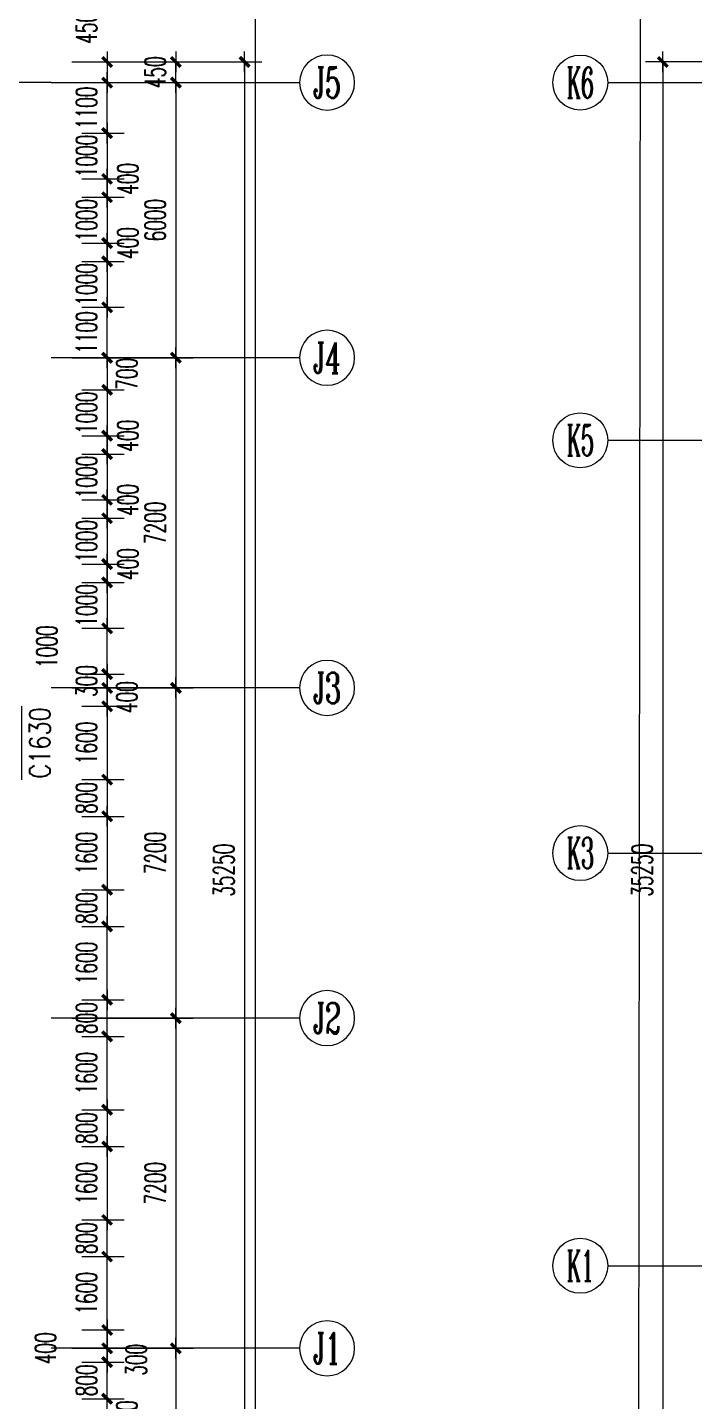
# Model space of a CAD drawing. Extents: x 1575758 to 1999219, y -897052 to -636879.
# Drawn here: x 1629467 to 1644001, y -791312 to -761371 of the extents above; entities that cross this region are included whole.
import ezdxf
from ezdxf.enums import TextEntityAlignment as Align

# ---------------------------------------------------------------- set-up
doc = ezdxf.new("R2010")
doc.units = 0
doc.header["$LTSCALE"] = 1500
doc.header["$MEASUREMENT"] = 0
doc.linetypes.add('CENTER', pattern=[2, 1.25, -0.25, 0.25, -0.25])
doc.layers.get('0').update_dxf_attribs({"linetype": 'CONTINUOUS', "lineweight": 5})
doc.layers.get('DEFPOINTS').update_dxf_attribs({"linetype": 'CONTINUOUS', "lineweight": 5})
for name, color, linetype, lineweight in [('AXIS', 7, 'CONTINUOUS', 5), ('AXIS_TEXT', 7, 'CONTINUOUS', 5), ('DOTE', 7, 'CENTER', 5), ('PUB_DIM', 7, 'CONTINUOUS', 5), ('WINDOW', 7, 'CONTINUOUS', 0), ('WINDOW_TEXT', 7, 'CONTINUOUS', 5)]:
    doc.layers.add(name, color=color, linetype=linetype, lineweight=lineweight)
doc.styles.add('_SIMPLEX', font='SIMPLEX.shx', dxfattribs={"width": 0.6})
doc.styles.add('COMPLEX', font='COMPLEX')
doc.styles.add('DIM_FONT', font='romans.shx', dxfattribs={"width": 0.6})
doc.styles.add('SIMPLEX', font='SIMPLEX.SHX', dxfattribs={"width": 0.6})
doc.dimstyles.new('NORMAL', dxfattribs={"dimscale": 1.5, "dimtxt": 300, "dimasz": 1, "dimexe": 250, "dimexo": 300, "dimgap": 150, "dimtad": 1, "dimdec": 0, "dimdsep": 46, "dimtxsty": 'DIM_FONT', "dimblk1": '_DIMX', "dimblk2": '_DIMX', "dimsah": 1, "dimcen": 2.5, "dimdle": 0.3, "dimclrd": 256, "dimclre": 256, "dimclrt": 256, "dimadec": 0, "dimazin": 0, "dimtfac": 1, "dimtdec": 0, "dimtix": 1, "dimtmove": 2, "dimatfit": 3, "dimldrblk": '_DIMX', "dimfxl": 1, "dimtvp": 1, "dimtolj": 1, "dimtzin": 0, "dimlwd": -1, "dimlwe": -1, "dimarcsym": 0})

# ---------------------------------------------------------------- blocks, each defined once
blk = doc.blocks.new('_WBLK')
for p, q in [((-0.5, 0.5), (0.5, 0.5)), ((0.5, 0.167), (-0.5, 0.167)), ((0.5, -0.167), (-0.5, -0.167)), ((-0.5, -0.5), (0.5, -0.5))]:
    blk.add_line(p, q)
at = {"layer": 'WINDOW_TEXT', "style": 'SIMPLEX', "flags": 9}
blk.add_attdef('A', text='', height=1, dxfattribs=at).set_placement((0, 1.5), align=Align.MIDDLE)
blk = doc.blocks.new('_AXISO')
blk.add_circle((0, 0), 0.5)
at = {"layer": 'AXIS_TEXT', "style": 'COMPLEX', "width": 1.041667}
blk.add_attdef('A', text='', height=0.56, dxfattribs=at).set_placement((-0.25, -0.28), (0.25, -0.28), align=Align.FIT)
blk = doc.blocks.new('_DIMX')
blk.add_line((-150, 0), (150, 0))
at = {"const_width": 50}
blk.add_lwpolyline([(-70, -70), (70, 70)], dxfattribs=at)
blk = doc.blocks.new('*D692')
at = {"layer": 'AXIS'}
for p, q in [((1630435, -762573), (1633080, -762573)), ((1632705, -762575), (1632705, -768572)), ((1630435, -768573), (1633080, -768573))]:
    blk.add_line(p, q, dxfattribs=at)
at = {"layer": 'DEFPOINTS', "color": 0, "lineweight": 5}
for p in [(1629985, -762573), (1629985, -768573), (1632705, -768573)]:
    blk.add_point(p, dxfattribs=at)
at = {"layer": 'AXIS', "xscale": 1.5, "yscale": 1.5, "zscale": 1.5}
for p, rotation in [((1632705, -762573), 90), ((1632705, -768573), 270)]:
    blk.add_blockref('_DIMX', p, dxfattribs=dict(at, rotation=rotation))
at = {"layer": 'AXIS', "insert": (1632255, -765573), "char_height": 450, "attachment_point": 5, "rotation": 90, "style": 'DIM_FONT'}
blk.add_mtext('\\A1;6000', dxfattribs=at)
blk = doc.blocks.new('*D693')
at = {"layer": 'AXIS'}
for p, q in [((1630435, -768573), (1633080, -768573)), ((1632705, -768575), (1632705, -775772)), ((1630435, -775773), (1633080, -775773))]:
    blk.add_line(p, q, dxfattribs=at)
at = {"layer": 'DEFPOINTS', "color": 0, "lineweight": 5}
for p in [(1629985, -768573), (1629985, -775773), (1632705, -775773)]:
    blk.add_point(p, dxfattribs=at)
at = {"layer": 'AXIS', "xscale": 1.5, "yscale": 1.5, "zscale": 1.5}
for p, rotation in [((1632705, -768573), 90), ((1632705, -775773), 270)]:
    blk.add_blockref('_DIMX', p, dxfattribs=dict(at, rotation=rotation))
at = {"layer": 'AXIS', "insert": (1632255, -772173), "char_height": 450, "attachment_point": 5, "rotation": 90, "style": 'DIM_FONT'}
blk.add_mtext('\\A1;7200', dxfattribs=at)
blk = doc.blocks.new('*D694')
at = {"layer": 'AXIS'}
for p, q in [((1630435, -775773), (1633080, -775773)), ((1632705, -775775), (1632705, -782972)), ((1630435, -782973), (1633080, -782973))]:
    blk.add_line(p, q, dxfattribs=at)
at = {"layer": 'DEFPOINTS', "color": 0, "lineweight": 5}
for p in [(1629985, -775773), (1629985, -782973), (1632705, -782973)]:
    blk.add_point(p, dxfattribs=at)
at = {"layer": 'AXIS', "xscale": 1.5, "yscale": 1.5, "zscale": 1.5}
for p, rotation in [((1632705, -775773), 90), ((1632705, -782973), 270)]:
    blk.add_blockref('_DIMX', p, dxfattribs=dict(at, rotation=rotation))
at = {"layer": 'AXIS', "insert": (1632255, -779373), "char_height": 450, "attachment_point": 5, "rotation": 90, "style": 'DIM_FONT'}
blk.add_mtext('\\A1;7200', dxfattribs=at)
blk = doc.blocks.new('*D695')
at = {"layer": 'AXIS'}
for p, q in [((1630435, -782973), (1633080, -782973)), ((1632705, -782975), (1632705, -790172)), ((1630435, -790173), (1633080, -790173))]:
    blk.add_line(p, q, dxfattribs=at)
at = {"layer": 'DEFPOINTS', "color": 0, "lineweight": 5}
for p in [(1629985, -782973), (1629985, -790173), (1632705, -790173)]:
    blk.add_point(p, dxfattribs=at)
at = {"layer": 'AXIS', "xscale": 1.5, "yscale": 1.5, "zscale": 1.5}
for p, rotation in [((1632705, -782973), 90), ((1632705, -790173), 270)]:
    blk.add_blockref('_DIMX', p, dxfattribs=dict(at, rotation=rotation))
at = {"layer": 'AXIS', "insert": (1632255, -786573), "char_height": 450, "attachment_point": 5, "rotation": 90, "style": 'DIM_FONT'}
blk.add_mtext('\\A1;7200', dxfattribs=at)
blk = doc.blocks.new('*D696')
at = {"layer": 'AXIS'}
for p, q in [((1630435, -790173), (1633080, -790173)), ((1632705, -790175), (1632705, -797372)), ((1630435, -797373), (1633080, -797373))]:
    blk.add_line(p, q, dxfattribs=at)
at = {"layer": 'DEFPOINTS', "color": 0, "lineweight": 5}
for p in [(1629985, -790173), (1629985, -797373), (1632705, -797373)]:
    blk.add_point(p, dxfattribs=at)
at = {"layer": 'AXIS', "xscale": 1.5, "yscale": 1.5, "zscale": 1.5}
for p, rotation in [((1632705, -790173), 90), ((1632705, -797373), 270)]:
    blk.add_blockref('_DIMX', p, dxfattribs=dict(at, rotation=rotation))
at = {"layer": 'AXIS', "insert": (1632255, -793573), "char_height": 450, "attachment_point": 5, "rotation": 90, "style": 'DIM_FONT'}
blk.add_mtext('\\A1;7200', dxfattribs=at)
blk = doc.blocks.new('*D697')
at = {"layer": 'AXIS'}
for p, q in [((1630747, -762123), (1634580, -762123)), ((1634205, -762125), (1634205, -797372)), ((1630747, -797373), (1634580, -797373))]:
    blk.add_line(p, q, dxfattribs=at)
at = {"layer": 'DEFPOINTS', "color": 0, "lineweight": 5}
for p in [(1630297, -762123), (1630297, -797373), (1634205, -797373)]:
    blk.add_point(p, dxfattribs=at)
at = {"layer": 'AXIS', "xscale": 1.5, "yscale": 1.5, "zscale": 1.5}
for p, rotation in [((1634205, -762123), 90), ((1634205, -797373), 270)]:
    blk.add_blockref('_DIMX', p, dxfattribs=dict(at, rotation=rotation))
at = {"layer": 'AXIS', "insert": (1633755, -779748), "char_height": 450, "attachment_point": 5, "rotation": 90, "style": 'DIM_FONT'}
blk.add_mtext('\\A1;35250', dxfattribs=at)
blk = doc.blocks.new('*D702')
at = {"layer": 'AXIS'}
for p, q in [((1646787, -762123), (1642954, -762123)), ((1643329, -762125), (1643329, -797372)), ((1646787, -797373), (1642954, -797373))]:
    blk.add_line(p, q, dxfattribs=at)
at = {"layer": 'DEFPOINTS', "color": 0, "lineweight": 5}
for p in [(1647237, -762123), (1643329, -797373), (1647237, -797373)]:
    blk.add_point(p, dxfattribs=at)
at = {"layer": 'AXIS', "xscale": 1.5, "yscale": 1.5, "zscale": 1.5}
for p, rotation in [((1643329, -762123), 90), ((1643329, -797373), 270)]:
    blk.add_blockref('_DIMX', p, dxfattribs=dict(at, rotation=rotation))
at = {"layer": 'AXIS', "insert": (1642879, -779748), "char_height": 450, "attachment_point": 5, "rotation": 90, "style": 'DIM_FONT'}
blk.add_mtext('\\A1;35250', dxfattribs=at)
blk = doc.blocks.new('*D758')
at = {"layer": 'DEFPOINTS', "color": 0, "lineweight": 5}
for p in [(1630205, -790473), (1631205, -790473), (1630205, -791273)]:
    blk.add_point(p, dxfattribs=at)
at = {"layer": 'PUB_DIM'}
for p, q in [((1630655, -790473), (1631580, -790473)), ((1631205, -790472), (1631205, -790470)), ((1631205, -791273), (1631205, -790473)), ((1630655, -791273), (1631580, -791273)), ((1631205, -791275), (1631205, -791276))]:
    blk.add_line(p, q, dxfattribs=at)
at = {"layer": 'PUB_DIM', "xscale": 1.5, "yscale": 1.5, "zscale": 1.5}
for p, rotation in [((1631205, -790473), 270), ((1631205, -791273), 90)]:
    blk.add_blockref('_DIMX', p, dxfattribs=dict(at, rotation=rotation))
at = {"layer": 'PUB_DIM', "insert": (1630755, -790873), "char_height": 450, "attachment_point": 5, "rotation": 90, "style": 'DIM_FONT'}
blk.add_mtext('\\A1;800', dxfattribs=at)
blk = doc.blocks.new('*D759')
at = {"layer": 'DEFPOINTS', "color": 0, "lineweight": 5}
for p in [(1630205, -789773), (1631205, -789773), (1630205, -790173)]:
    blk.add_point(p, dxfattribs=at)
at = {"layer": 'PUB_DIM'}
for p, q in [((1630655, -789773), (1631580, -789773)), ((1631205, -789772), (1631205, -789770)), ((1631205, -790173), (1631205, -789773)), ((1630655, -790173), (1631580, -790173)), ((1631205, -790175), (1631205, -790176))]:
    blk.add_line(p, q, dxfattribs=at)
at = {"layer": 'PUB_DIM', "xscale": 1.5, "yscale": 1.5, "zscale": 1.5}
for p, rotation in [((1631205, -789773), 270), ((1631205, -790173), 90)]:
    blk.add_blockref('_DIMX', p, dxfattribs=dict(at, rotation=rotation))
at = {"layer": 'PUB_DIM', "insert": (1629861, -790173), "char_height": 450, "attachment_point": 5, "rotation": 90, "style": 'DIM_FONT'}
blk.add_mtext('\\A1;400', dxfattribs=at)
blk = doc.blocks.new('*D760')
at = {"layer": 'DEFPOINTS', "color": 0, "lineweight": 5}
for p in [(1630205, -775473), (1631205, -775473), (1630205, -775773)]:
    blk.add_point(p, dxfattribs=at)
at = {"layer": 'PUB_DIM'}
for p, q in [((1630655, -775473), (1631580, -775473)), ((1631205, -775472), (1631205, -775470)), ((1631205, -775773), (1631205, -775473)), ((1630655, -775773), (1631580, -775773)), ((1631205, -775775), (1631205, -775776))]:
    blk.add_line(p, q, dxfattribs=at)
at = {"layer": 'PUB_DIM', "xscale": 1.5, "yscale": 1.5, "zscale": 1.5}
for p, rotation in [((1631205, -775473), 270), ((1631205, -775773), 90)]:
    blk.add_blockref('_DIMX', p, dxfattribs=dict(at, rotation=rotation))
at = {"layer": 'PUB_DIM', "insert": (1630755, -775623), "char_height": 450, "attachment_point": 5, "rotation": 90, "style": 'DIM_FONT'}
blk.add_mtext('\\A1;300', dxfattribs=at)
blk = doc.blocks.new('*D761')
at = {"layer": 'DEFPOINTS', "color": 0, "lineweight": 5}
for p in [(1630205, -774473), (1631205, -774473), (1630205, -775473)]:
    blk.add_point(p, dxfattribs=at)
at = {"layer": 'PUB_DIM'}
for p, q in [((1630655, -774473), (1631580, -774473)), ((1631205, -775472), (1631205, -774475)), ((1630655, -775473), (1631580, -775473))]:
    blk.add_line(p, q, dxfattribs=at)
at = {"layer": 'PUB_DIM', "xscale": 1.5, "yscale": 1.5, "zscale": 1.5}
for p, rotation in [((1631205, -774473), 90), ((1631205, -775473), 270)]:
    blk.add_blockref('_DIMX', p, dxfattribs=dict(at, rotation=rotation))
at = {"layer": 'PUB_DIM', "insert": (1629891, -774873), "char_height": 450, "attachment_point": 5, "rotation": 90, "style": 'DIM_FONT'}
blk.add_mtext('\\A1;1000', dxfattribs=at)
blk = doc.blocks.new('*D762')
at = {"layer": 'DEFPOINTS', "color": 0, "lineweight": 5}
for p in [(1630205, -773473), (1630205, -774473), (1631205, -774473)]:
    blk.add_point(p, dxfattribs=at)
at = {"layer": 'PUB_DIM'}
for p, q in [((1630655, -773473), (1631580, -773473)), ((1631205, -773472), (1631205, -773470)), ((1631205, -773473), (1631205, -774473)), ((1630655, -774473), (1631580, -774473)), ((1631205, -774475), (1631205, -774476))]:
    blk.add_line(p, q, dxfattribs=at)
at = {"layer": 'PUB_DIM', "xscale": 1.5, "yscale": 1.5, "zscale": 1.5}
for p, rotation in [((1631205, -773473), 270), ((1631205, -774473), 90)]:
    blk.add_blockref('_DIMX', p, dxfattribs=dict(at, rotation=rotation))
at = {"layer": 'PUB_DIM', "insert": (1630755, -773973), "char_height": 450, "attachment_point": 5, "rotation": 90, "style": 'DIM_FONT'}
blk.add_mtext('\\A1;1000', dxfattribs=at)
blk = doc.blocks.new('*D763')
at = {"layer": 'DEFPOINTS', "color": 0, "lineweight": 5}
for p in [(1630205, -773073), (1630205, -773473), (1631205, -773473)]:
    blk.add_point(p, dxfattribs=at)
at = {"layer": 'PUB_DIM'}
for p, q in [((1630655, -773073), (1631580, -773073)), ((1631205, -773072), (1631205, -773070)), ((1631205, -773073), (1631205, -773473)), ((1630655, -773473), (1631580, -773473)), ((1631205, -773475), (1631205, -773476))]:
    blk.add_line(p, q, dxfattribs=at)
at = {"layer": 'PUB_DIM', "xscale": 1.5, "yscale": 1.5, "zscale": 1.5}
for p, rotation in [((1631205, -773073), 270), ((1631205, -773473), 90)]:
    blk.add_blockref('_DIMX', p, dxfattribs=dict(at, rotation=rotation))
at = {"layer": 'PUB_DIM', "insert": (1631655, -773073), "char_height": 450, "attachment_point": 5, "rotation": 90, "style": 'DIM_FONT'}
blk.add_mtext('\\A1;400', dxfattribs=at)
blk = doc.blocks.new('*D764')
at = {"layer": 'DEFPOINTS', "color": 0, "lineweight": 5}
for p in [(1630205, -771673), (1630205, -772073), (1631205, -772073)]:
    blk.add_point(p, dxfattribs=at)
at = {"layer": 'PUB_DIM'}
for p, q in [((1630655, -771673), (1631580, -771673)), ((1631205, -771672), (1631205, -771670)), ((1631205, -771673), (1631205, -772073)), ((1630655, -772073), (1631580, -772073)), ((1631205, -772075), (1631205, -772076))]:
    blk.add_line(p, q, dxfattribs=at)
at = {"layer": 'PUB_DIM', "xscale": 1.5, "yscale": 1.5, "zscale": 1.5}
for p, rotation in [((1631205, -771673), 270), ((1631205, -772073), 90)]:
    blk.add_blockref('_DIMX', p, dxfattribs=dict(at, rotation=rotation))
at = {"layer": 'PUB_DIM', "insert": (1631655, -771673), "char_height": 450, "attachment_point": 5, "rotation": 90, "style": 'DIM_FONT'}
blk.add_mtext('\\A1;400', dxfattribs=at)
blk = doc.blocks.new('*D765')
at = {"layer": 'DEFPOINTS', "color": 0, "lineweight": 5}
for p in [(1630205, -770273), (1630205, -770673), (1631205, -770673)]:
    blk.add_point(p, dxfattribs=at)
at = {"layer": 'PUB_DIM'}
for p, q in [((1630655, -770273), (1631580, -770273)), ((1631205, -770272), (1631205, -770270)), ((1631205, -770273), (1631205, -770673)), ((1630655, -770673), (1631580, -770673)), ((1631205, -770675), (1631205, -770676))]:
    blk.add_line(p, q, dxfattribs=at)
at = {"layer": 'PUB_DIM', "xscale": 1.5, "yscale": 1.5, "zscale": 1.5}
for p, rotation in [((1631205, -770273), 270), ((1631205, -770673), 90)]:
    blk.add_blockref('_DIMX', p, dxfattribs=dict(at, rotation=rotation))
at = {"layer": 'PUB_DIM', "insert": (1631655, -770273), "char_height": 450, "attachment_point": 5, "rotation": 90, "style": 'DIM_FONT'}
blk.add_mtext('\\A1;400', dxfattribs=at)
blk = doc.blocks.new('*D766')
at = {"layer": 'DEFPOINTS', "color": 0, "lineweight": 5}
for p in [(1630205, -772073), (1630205, -773073), (1631205, -773073)]:
    blk.add_point(p, dxfattribs=at)
at = {"layer": 'PUB_DIM'}
for p, q in [((1630655, -772073), (1631580, -772073)), ((1631205, -772072), (1631205, -772070)), ((1631205, -772073), (1631205, -773073)), ((1630655, -773073), (1631580, -773073)), ((1631205, -773075), (1631205, -773076))]:
    blk.add_line(p, q, dxfattribs=at)
at = {"layer": 'PUB_DIM', "xscale": 1.5, "yscale": 1.5, "zscale": 1.5}
for p, rotation in [((1631205, -772073), 270), ((1631205, -773073), 90)]:
    blk.add_blockref('_DIMX', p, dxfattribs=dict(at, rotation=rotation))
at = {"layer": 'PUB_DIM', "insert": (1630755, -772573), "char_height": 450, "attachment_point": 5, "rotation": 90, "style": 'DIM_FONT'}
blk.add_mtext('\\A1;1000', dxfattribs=at)
blk = doc.blocks.new('*D767')
at = {"layer": 'DEFPOINTS', "color": 0, "lineweight": 5}
for p in [(1630205, -770673), (1630205, -771673), (1631205, -771673)]:
    blk.add_point(p, dxfattribs=at)
at = {"layer": 'PUB_DIM'}
for p, q in [((1630655, -770673), (1631580, -770673)), ((1631205, -770672), (1631205, -770670)), ((1631205, -770673), (1631205, -771673)), ((1630655, -771673), (1631580, -771673)), ((1631205, -771675), (1631205, -771676))]:
    blk.add_line(p, q, dxfattribs=at)
at = {"layer": 'PUB_DIM', "xscale": 1.5, "yscale": 1.5, "zscale": 1.5}
for p, rotation in [((1631205, -770673), 270), ((1631205, -771673), 90)]:
    blk.add_blockref('_DIMX', p, dxfattribs=dict(at, rotation=rotation))
at = {"layer": 'PUB_DIM', "insert": (1630755, -771173), "char_height": 450, "attachment_point": 5, "rotation": 90, "style": 'DIM_FONT'}
blk.add_mtext('\\A1;1000', dxfattribs=at)
blk = doc.blocks.new('*D768')
at = {"layer": 'DEFPOINTS', "color": 0, "lineweight": 5}
for p in [(1630205, -769273), (1630205, -770273), (1631205, -770273)]:
    blk.add_point(p, dxfattribs=at)
at = {"layer": 'PUB_DIM'}
for p, q in [((1630655, -769273), (1631580, -769273)), ((1631205, -769272), (1631205, -769270)), ((1631205, -769273), (1631205, -770273)), ((1630655, -770273), (1631580, -770273)), ((1631205, -770275), (1631205, -770276))]:
    blk.add_line(p, q, dxfattribs=at)
at = {"layer": 'PUB_DIM', "xscale": 1.5, "yscale": 1.5, "zscale": 1.5}
for p, rotation in [((1631205, -769273), 270), ((1631205, -770273), 90)]:
    blk.add_blockref('_DIMX', p, dxfattribs=dict(at, rotation=rotation))
at = {"layer": 'PUB_DIM', "insert": (1630755, -769773), "char_height": 450, "attachment_point": 5, "rotation": 90, "style": 'DIM_FONT'}
blk.add_mtext('\\A1;1000', dxfattribs=at)
blk = doc.blocks.new('*D769')
at = {"layer": 'DEFPOINTS', "color": 0, "lineweight": 5}
for p in [(1630205, -766073), (1630205, -766473), (1631205, -766473)]:
    blk.add_point(p, dxfattribs=at)
at = {"layer": 'PUB_DIM'}
for p, q in [((1630655, -766073), (1631580, -766073)), ((1631205, -766072), (1631205, -766070)), ((1631205, -766073), (1631205, -766473)), ((1630655, -766473), (1631580, -766473)), ((1631205, -766475), (1631205, -766476))]:
    blk.add_line(p, q, dxfattribs=at)
at = {"layer": 'PUB_DIM', "xscale": 1.5, "yscale": 1.5, "zscale": 1.5}
for p, rotation in [((1631205, -766073), 270), ((1631205, -766473), 90)]:
    blk.add_blockref('_DIMX', p, dxfattribs=dict(at, rotation=rotation))
at = {"layer": 'PUB_DIM', "insert": (1631655, -766073), "char_height": 450, "attachment_point": 5, "rotation": 90, "style": 'DIM_FONT'}
blk.add_mtext('\\A1;400', dxfattribs=at)
blk = doc.blocks.new('*D770')
at = {"layer": 'DEFPOINTS', "color": 0, "lineweight": 5}
for p in [(1630205, -764673), (1630205, -765073), (1631205, -765073)]:
    blk.add_point(p, dxfattribs=at)
at = {"layer": 'PUB_DIM'}
for p, q in [((1630655, -764673), (1631580, -764673)), ((1631205, -764672), (1631205, -764670)), ((1631205, -764673), (1631205, -765073)), ((1630655, -765073), (1631580, -765073)), ((1631205, -765075), (1631205, -765076))]:
    blk.add_line(p, q, dxfattribs=at)
at = {"layer": 'PUB_DIM', "xscale": 1.5, "yscale": 1.5, "zscale": 1.5}
for p, rotation in [((1631205, -764673), 270), ((1631205, -765073), 90)]:
    blk.add_blockref('_DIMX', p, dxfattribs=dict(at, rotation=rotation))
at = {"layer": 'PUB_DIM', "insert": (1631655, -764673), "char_height": 450, "attachment_point": 5, "rotation": 90, "style": 'DIM_FONT'}
blk.add_mtext('\\A1;400', dxfattribs=at)
blk = doc.blocks.new('*D771')
at = {"layer": 'DEFPOINTS', "color": 0, "lineweight": 5}
for p in [(1630205, -766473), (1630205, -767473), (1631205, -767473)]:
    blk.add_point(p, dxfattribs=at)
at = {"layer": 'PUB_DIM'}
for p, q in [((1630655, -766473), (1631580, -766473)), ((1631205, -766472), (1631205, -766470)), ((1631205, -766473), (1631205, -767473)), ((1630655, -767473), (1631580, -767473)), ((1631205, -767475), (1631205, -767476))]:
    blk.add_line(p, q, dxfattribs=at)
at = {"layer": 'PUB_DIM', "xscale": 1.5, "yscale": 1.5, "zscale": 1.5}
for p, rotation in [((1631205, -766473), 270), ((1631205, -767473), 90)]:
    blk.add_blockref('_DIMX', p, dxfattribs=dict(at, rotation=rotation))
at = {"layer": 'PUB_DIM', "insert": (1630755, -766973), "char_height": 450, "attachment_point": 5, "rotation": 90, "style": 'DIM_FONT'}
blk.add_mtext('\\A1;1000', dxfattribs=at)
blk = doc.blocks.new('*D772')
at = {"layer": 'DEFPOINTS', "color": 0, "lineweight": 5}
for p in [(1630205, -765073), (1630205, -766073), (1631205, -766073)]:
    blk.add_point(p, dxfattribs=at)
at = {"layer": 'PUB_DIM'}
for p, q in [((1630655, -765073), (1631580, -765073)), ((1631205, -765072), (1631205, -765070)), ((1631205, -765073), (1631205, -766073)), ((1630655, -766073), (1631580, -766073)), ((1631205, -766075), (1631205, -766076))]:
    blk.add_line(p, q, dxfattribs=at)
at = {"layer": 'PUB_DIM', "xscale": 1.5, "yscale": 1.5, "zscale": 1.5}
for p, rotation in [((1631205, -765073), 270), ((1631205, -766073), 90)]:
    blk.add_blockref('_DIMX', p, dxfattribs=dict(at, rotation=rotation))
at = {"layer": 'PUB_DIM', "insert": (1630755, -765573), "char_height": 450, "attachment_point": 5, "rotation": 90, "style": 'DIM_FONT'}
blk.add_mtext('\\A1;1000', dxfattribs=at)
blk = doc.blocks.new('*D773')
at = {"layer": 'DEFPOINTS', "color": 0, "lineweight": 5}
for p in [(1630205, -763673), (1630205, -764673), (1631205, -764673)]:
    blk.add_point(p, dxfattribs=at)
at = {"layer": 'PUB_DIM'}
for p, q in [((1630655, -763673), (1631580, -763673)), ((1631205, -763672), (1631205, -763670)), ((1631205, -763673), (1631205, -764673)), ((1630655, -764673), (1631580, -764673)), ((1631205, -764675), (1631205, -764676))]:
    blk.add_line(p, q, dxfattribs=at)
at = {"layer": 'PUB_DIM', "xscale": 1.5, "yscale": 1.5, "zscale": 1.5}
for p, rotation in [((1631205, -763673), 270), ((1631205, -764673), 90)]:
    blk.add_blockref('_DIMX', p, dxfattribs=dict(at, rotation=rotation))
at = {"layer": 'PUB_DIM', "insert": (1630755, -764173), "char_height": 450, "attachment_point": 5, "rotation": 90, "style": 'DIM_FONT'}
blk.add_mtext('\\A1;1000', dxfattribs=at)
blk = doc.blocks.new('*D774')
at = {"layer": 'DEFPOINTS', "color": 0, "lineweight": 5}
for p in [(1630205, -762123), (1630205, -762573), (1631205, -762573)]:
    blk.add_point(p, dxfattribs=at)
at = {"layer": 'PUB_DIM'}
for p, q in [((1630655, -762123), (1631580, -762123)), ((1631205, -762122), (1631205, -762120)), ((1631205, -762123), (1631205, -762573)), ((1630655, -762573), (1631580, -762573)), ((1631205, -762575), (1631205, -762576))]:
    blk.add_line(p, q, dxfattribs=at)
at = {"layer": 'PUB_DIM', "xscale": 1.5, "yscale": 1.5, "zscale": 1.5}
for p, rotation in [((1631205, -762123), 270), ((1631205, -762573), 90)]:
    blk.add_blockref('_DIMX', p, dxfattribs=dict(at, rotation=rotation))
at = {"layer": 'PUB_DIM', "insert": (1630755, -761379), "char_height": 450, "attachment_point": 5, "rotation": 90, "style": 'DIM_FONT'}
blk.add_mtext('\\A1;450', dxfattribs=at)
blk = doc.blocks.new('*D775')
at = {"layer": 'DEFPOINTS', "color": 0, "lineweight": 5}
for p in [(1630205, -767473), (1631205, -767473), (1630205, -768573)]:
    blk.add_point(p, dxfattribs=at)
at = {"layer": 'PUB_DIM'}
for p, q in [((1630655, -767473), (1631580, -767473)), ((1631205, -767472), (1631205, -767470)), ((1631205, -768573), (1631205, -767473)), ((1630655, -768573), (1631580, -768573)), ((1631205, -768575), (1631205, -768576))]:
    blk.add_line(p, q, dxfattribs=at)
at = {"layer": 'PUB_DIM', "xscale": 1.5, "yscale": 1.5, "zscale": 1.5}
for p, rotation in [((1631205, -767473), 270), ((1631205, -768573), 90)]:
    blk.add_blockref('_DIMX', p, dxfattribs=dict(at, rotation=rotation))
at = {"layer": 'PUB_DIM', "insert": (1630755, -768023), "char_height": 450, "attachment_point": 5, "rotation": 90, "style": 'DIM_FONT'}
blk.add_mtext('\\A1;1100', dxfattribs=at)
blk = doc.blocks.new('*D888')
at = {"layer": 'DEFPOINTS', "color": 0, "lineweight": 5}
for p in [(1630205, -776173), (1630205, -777773), (1631205, -777773)]:
    blk.add_point(p, dxfattribs=at)
at = {"layer": 'PUB_DIM'}
for p, q in [((1630655, -776173), (1631580, -776173)), ((1631205, -776175), (1631205, -777772)), ((1630655, -777773), (1631580, -777773))]:
    blk.add_line(p, q, dxfattribs=at)
at = {"layer": 'PUB_DIM', "xscale": 1.5, "yscale": 1.5, "zscale": 1.5}
for p, rotation in [((1631205, -776173), 90), ((1631205, -777773), 270)]:
    blk.add_blockref('_DIMX', p, dxfattribs=dict(at, rotation=rotation))
at = {"layer": 'PUB_DIM', "insert": (1630755, -776973), "char_height": 450, "attachment_point": 5, "rotation": 90, "style": 'DIM_FONT'}
blk.add_mtext('\\A1;1600', dxfattribs=at)
blk = doc.blocks.new('*D889')
at = {"layer": 'DEFPOINTS', "color": 0, "lineweight": 5}
for p in [(1630205, -777773), (1630205, -778573), (1631205, -778573)]:
    blk.add_point(p, dxfattribs=at)
at = {"layer": 'PUB_DIM'}
for p, q in [((1630655, -777773), (1631580, -777773)), ((1631205, -777772), (1631205, -777770)), ((1631205, -777773), (1631205, -778573)), ((1630655, -778573), (1631580, -778573)), ((1631205, -778575), (1631205, -778576))]:
    blk.add_line(p, q, dxfattribs=at)
at = {"layer": 'PUB_DIM', "xscale": 1.5, "yscale": 1.5, "zscale": 1.5}
for p, rotation in [((1631205, -777773), 270), ((1631205, -778573), 90)]:
    blk.add_blockref('_DIMX', p, dxfattribs=dict(at, rotation=rotation))
at = {"layer": 'PUB_DIM', "insert": (1630755, -778173), "char_height": 450, "attachment_point": 5, "rotation": 90, "style": 'DIM_FONT'}
blk.add_mtext('\\A1;800', dxfattribs=at)
blk = doc.blocks.new('*D890')
at = {"layer": 'DEFPOINTS', "color": 0, "lineweight": 5}
for p in [(1630205, -778573), (1630205, -780173), (1631205, -780173)]:
    blk.add_point(p, dxfattribs=at)
at = {"layer": 'PUB_DIM'}
for p, q in [((1630655, -778573), (1631580, -778573)), ((1631205, -778575), (1631205, -780172)), ((1630655, -780173), (1631580, -780173))]:
    blk.add_line(p, q, dxfattribs=at)
at = {"layer": 'PUB_DIM', "xscale": 1.5, "yscale": 1.5, "zscale": 1.5}
for p, rotation in [((1631205, -778573), 90), ((1631205, -780173), 270)]:
    blk.add_blockref('_DIMX', p, dxfattribs=dict(at, rotation=rotation))
at = {"layer": 'PUB_DIM', "insert": (1630755, -779373), "char_height": 450, "attachment_point": 5, "rotation": 90, "style": 'DIM_FONT'}
blk.add_mtext('\\A1;1600', dxfattribs=at)
blk = doc.blocks.new('*D891')
at = {"layer": 'DEFPOINTS', "color": 0, "lineweight": 5}
for p in [(1630205, -780173), (1630205, -780973), (1631205, -780973)]:
    blk.add_point(p, dxfattribs=at)
at = {"layer": 'PUB_DIM'}
for p, q in [((1630655, -780173), (1631580, -780173)), ((1631205, -780172), (1631205, -780170)), ((1631205, -780173), (1631205, -780973)), ((1630655, -780973), (1631580, -780973)), ((1631205, -780975), (1631205, -780976))]:
    blk.add_line(p, q, dxfattribs=at)
at = {"layer": 'PUB_DIM', "xscale": 1.5, "yscale": 1.5, "zscale": 1.5}
for p, rotation in [((1631205, -780173), 270), ((1631205, -780973), 90)]:
    blk.add_blockref('_DIMX', p, dxfattribs=dict(at, rotation=rotation))
at = {"layer": 'PUB_DIM', "insert": (1630755, -780573), "char_height": 450, "attachment_point": 5, "rotation": 90, "style": 'DIM_FONT'}
blk.add_mtext('\\A1;800', dxfattribs=at)
blk = doc.blocks.new('*D892')
at = {"layer": 'DEFPOINTS', "color": 0, "lineweight": 5}
for p in [(1630205, -783373), (1631205, -783373), (1630205, -784973)]:
    blk.add_point(p, dxfattribs=at)
at = {"layer": 'PUB_DIM'}
for p, q in [((1630655, -783373), (1631580, -783373)), ((1631205, -784972), (1631205, -783375)), ((1630655, -784973), (1631580, -784973))]:
    blk.add_line(p, q, dxfattribs=at)
at = {"layer": 'PUB_DIM', "xscale": 1.5, "yscale": 1.5, "zscale": 1.5}
for p, rotation in [((1631205, -783373), 90), ((1631205, -784973), 270)]:
    blk.add_blockref('_DIMX', p, dxfattribs=dict(at, rotation=rotation))
at = {"layer": 'PUB_DIM', "insert": (1630755, -784173), "char_height": 450, "attachment_point": 5, "rotation": 90, "style": 'DIM_FONT'}
blk.add_mtext('\\A1;1600', dxfattribs=at)
blk = doc.blocks.new('*D893')
at = {"layer": 'DEFPOINTS', "color": 0, "lineweight": 5}
for p in [(1630205, -782573), (1631205, -782573), (1630205, -783373)]:
    blk.add_point(p, dxfattribs=at)
at = {"layer": 'PUB_DIM'}
for p, q in [((1630655, -782573), (1631580, -782573)), ((1631205, -782572), (1631205, -782570)), ((1631205, -783373), (1631205, -782573)), ((1630655, -783373), (1631580, -783373)), ((1631205, -783375), (1631205, -783376))]:
    blk.add_line(p, q, dxfattribs=at)
at = {"layer": 'PUB_DIM', "xscale": 1.5, "yscale": 1.5, "zscale": 1.5}
for p, rotation in [((1631205, -782573), 270), ((1631205, -783373), 90)]:
    blk.add_blockref('_DIMX', p, dxfattribs=dict(at, rotation=rotation))
at = {"layer": 'PUB_DIM', "insert": (1630755, -782973), "char_height": 450, "attachment_point": 5, "rotation": 90, "style": 'DIM_FONT'}
blk.add_mtext('\\A1;800', dxfattribs=at)
blk = doc.blocks.new('*D894')
at = {"layer": 'DEFPOINTS', "color": 0, "lineweight": 5}
for p in [(1630205, -780973), (1631205, -780973), (1630205, -782573)]:
    blk.add_point(p, dxfattribs=at)
at = {"layer": 'PUB_DIM'}
for p, q in [((1630655, -780973), (1631580, -780973)), ((1631205, -782572), (1631205, -780975)), ((1630655, -782573), (1631580, -782573))]:
    blk.add_line(p, q, dxfattribs=at)
at = {"layer": 'PUB_DIM', "xscale": 1.5, "yscale": 1.5, "zscale": 1.5}
for p, rotation in [((1631205, -780973), 90), ((1631205, -782573), 270)]:
    blk.add_blockref('_DIMX', p, dxfattribs=dict(at, rotation=rotation))
at = {"layer": 'PUB_DIM', "insert": (1630755, -781773), "char_height": 450, "attachment_point": 5, "rotation": 90, "style": 'DIM_FONT'}
blk.add_mtext('\\A1;1600', dxfattribs=at)
blk = doc.blocks.new('*D895')
at = {"layer": 'DEFPOINTS', "color": 0, "lineweight": 5}
for p in [(1630205, -787373), (1631205, -787373), (1630205, -788173)]:
    blk.add_point(p, dxfattribs=at)
at = {"layer": 'PUB_DIM'}
for p, q in [((1630655, -787373), (1631580, -787373)), ((1631205, -787372), (1631205, -787370)), ((1631205, -788173), (1631205, -787373)), ((1630655, -788173), (1631580, -788173)), ((1631205, -788175), (1631205, -788176))]:
    blk.add_line(p, q, dxfattribs=at)
at = {"layer": 'PUB_DIM', "xscale": 1.5, "yscale": 1.5, "zscale": 1.5}
for p, rotation in [((1631205, -787373), 270), ((1631205, -788173), 90)]:
    blk.add_blockref('_DIMX', p, dxfattribs=dict(at, rotation=rotation))
at = {"layer": 'PUB_DIM', "insert": (1630755, -787773), "char_height": 450, "attachment_point": 5, "rotation": 90, "style": 'DIM_FONT'}
blk.add_mtext('\\A1;800', dxfattribs=at)
blk = doc.blocks.new('*D896')
at = {"layer": 'DEFPOINTS', "color": 0, "lineweight": 5}
for p in [(1630205, -784973), (1630205, -785773), (1631205, -785773)]:
    blk.add_point(p, dxfattribs=at)
at = {"layer": 'PUB_DIM'}
for p, q in [((1630655, -784973), (1631580, -784973)), ((1631205, -784972), (1631205, -784970)), ((1631205, -784973), (1631205, -785773)), ((1630655, -785773), (1631580, -785773)), ((1631205, -785775), (1631205, -785776))]:
    blk.add_line(p, q, dxfattribs=at)
at = {"layer": 'PUB_DIM', "xscale": 1.5, "yscale": 1.5, "zscale": 1.5}
for p, rotation in [((1631205, -784973), 270), ((1631205, -785773), 90)]:
    blk.add_blockref('_DIMX', p, dxfattribs=dict(at, rotation=rotation))
at = {"layer": 'PUB_DIM', "insert": (1630755, -785373), "char_height": 450, "attachment_point": 5, "rotation": 90, "style": 'DIM_FONT'}
blk.add_mtext('\\A1;800', dxfattribs=at)
blk = doc.blocks.new('*D897')
at = {"layer": 'DEFPOINTS', "color": 0, "lineweight": 5}
for p in [(1630205, -785773), (1630205, -787373), (1631205, -787373)]:
    blk.add_point(p, dxfattribs=at)
at = {"layer": 'PUB_DIM'}
for p, q in [((1630655, -785773), (1631580, -785773)), ((1631205, -785775), (1631205, -787372)), ((1630655, -787373), (1631580, -787373))]:
    blk.add_line(p, q, dxfattribs=at)
at = {"layer": 'PUB_DIM', "xscale": 1.5, "yscale": 1.5, "zscale": 1.5}
for p, rotation in [((1631205, -785773), 90), ((1631205, -787373), 270)]:
    blk.add_blockref('_DIMX', p, dxfattribs=dict(at, rotation=rotation))
at = {"layer": 'PUB_DIM', "insert": (1630755, -786573), "char_height": 450, "attachment_point": 5, "rotation": 90, "style": 'DIM_FONT'}
blk.add_mtext('\\A1;1600', dxfattribs=at)
blk = doc.blocks.new('*D898')
at = {"layer": 'DEFPOINTS', "color": 0, "lineweight": 5}
for p in [(1630205, -788173), (1631205, -788173), (1630205, -789773)]:
    blk.add_point(p, dxfattribs=at)
at = {"layer": 'PUB_DIM'}
for p, q in [((1630655, -788173), (1631580, -788173)), ((1631205, -789772), (1631205, -788175)), ((1630655, -789773), (1631580, -789773))]:
    blk.add_line(p, q, dxfattribs=at)
at = {"layer": 'PUB_DIM', "xscale": 1.5, "yscale": 1.5, "zscale": 1.5}
for p, rotation in [((1631205, -788173), 90), ((1631205, -789773), 270)]:
    blk.add_blockref('_DIMX', p, dxfattribs=dict(at, rotation=rotation))
at = {"layer": 'PUB_DIM', "insert": (1630755, -788973), "char_height": 450, "attachment_point": 5, "rotation": 90, "style": 'DIM_FONT'}
blk.add_mtext('\\A1;1600', dxfattribs=at)
blk = doc.blocks.new('*D980')
at = {"layer": 'DEFPOINTS', "color": 0, "lineweight": 5}
for p in [(1630205, -762573), (1631205, -762573), (1630205, -763673)]:
    blk.add_point(p, dxfattribs=at)
at = {"layer": 'PUB_DIM'}
for p, q in [((1630655, -762573), (1631580, -762573)), ((1631205, -762572), (1631205, -762570)), ((1631205, -763673), (1631205, -762573)), ((1630655, -763673), (1631580, -763673)), ((1631205, -763675), (1631205, -763676))]:
    blk.add_line(p, q, dxfattribs=at)
at = {"layer": 'PUB_DIM', "xscale": 1.5, "yscale": 1.5, "zscale": 1.5}
for p, rotation in [((1631205, -762573), 270), ((1631205, -763673), 90)]:
    blk.add_blockref('_DIMX', p, dxfattribs=dict(at, rotation=rotation))
at = {"layer": 'PUB_DIM', "insert": (1630755, -763123), "char_height": 450, "attachment_point": 5, "rotation": 90, "style": 'DIM_FONT'}
blk.add_mtext('\\A1;1100', dxfattribs=at)
blk = doc.blocks.new('*D981')
at = {"layer": 'DEFPOINTS', "color": 0, "lineweight": 5}
for p in [(1630205, -768573), (1630205, -769273), (1631205, -769273)]:
    blk.add_point(p, dxfattribs=at)
at = {"layer": 'PUB_DIM'}
for p, q in [((1630655, -768573), (1631580, -768573)), ((1631205, -768575), (1631205, -769272)), ((1630655, -769273), (1631580, -769273))]:
    blk.add_line(p, q, dxfattribs=at)
at = {"layer": 'PUB_DIM', "xscale": 1.5, "yscale": 1.5, "zscale": 1.5}
for p, rotation in [((1631205, -768573), 90), ((1631205, -769273), 270)]:
    blk.add_blockref('_DIMX', p, dxfattribs=dict(at, rotation=rotation))
at = {"layer": 'PUB_DIM', "insert": (1631637, -768923), "char_height": 450, "attachment_point": 5, "rotation": 90, "style": 'DIM_FONT'}
blk.add_mtext('\\A1;700', dxfattribs=at)
blk = doc.blocks.new('*D982')
at = {"layer": 'DEFPOINTS', "color": 0, "lineweight": 5}
for p in [(1630205, -775773), (1630205, -776173), (1631205, -776173)]:
    blk.add_point(p, dxfattribs=at)
at = {"layer": 'PUB_DIM'}
for p, q in [((1630655, -775773), (1631580, -775773)), ((1631205, -775772), (1631205, -775770)), ((1631205, -775773), (1631205, -776173)), ((1630655, -776173), (1631580, -776173)), ((1631205, -776175), (1631205, -776176))]:
    blk.add_line(p, q, dxfattribs=at)
at = {"layer": 'PUB_DIM', "xscale": 1.5, "yscale": 1.5, "zscale": 1.5}
for p, rotation in [((1631205, -775773), 270), ((1631205, -776173), 90)]:
    blk.add_blockref('_DIMX', p, dxfattribs=dict(at, rotation=rotation))
at = {"layer": 'PUB_DIM', "insert": (1631637, -775973), "char_height": 450, "attachment_point": 5, "rotation": 90, "style": 'DIM_FONT'}
blk.add_mtext('\\A1;400', dxfattribs=at)
blk = doc.blocks.new('*D983')
at = {"layer": 'DEFPOINTS', "color": 0, "lineweight": 5}
for p in [(1630205, -790173), (1630205, -790473), (1631205, -790473)]:
    blk.add_point(p, dxfattribs=at)
at = {"layer": 'PUB_DIM'}
for p, q in [((1630655, -790173), (1631580, -790173)), ((1631205, -790172), (1631205, -790170)), ((1631205, -790173), (1631205, -790473)), ((1630655, -790473), (1631580, -790473)), ((1631205, -790475), (1631205, -790476))]:
    blk.add_line(p, q, dxfattribs=at)
at = {"layer": 'PUB_DIM', "xscale": 1.5, "yscale": 1.5, "zscale": 1.5}
for p, rotation in [((1631205, -790173), 270), ((1631205, -790473), 90)]:
    blk.add_blockref('_DIMX', p, dxfattribs=dict(at, rotation=rotation))
at = {"layer": 'PUB_DIM', "insert": (1631836, -790424), "char_height": 450, "attachment_point": 5, "rotation": 90, "style": 'DIM_FONT'}
blk.add_mtext('\\A1;300', dxfattribs=at)
blk = doc.blocks.new('*D984')
at = {"layer": 'AXIS'}
for p, q in [((1630435, -762123), (1633080, -762123)), ((1632705, -762122), (1632705, -762120)), ((1632705, -762573), (1632705, -762123)), ((1630435, -762573), (1633080, -762573)), ((1632705, -762575), (1632705, -762576))]:
    blk.add_line(p, q, dxfattribs=at)
at = {"layer": 'DEFPOINTS', "color": 0, "lineweight": 5}
for p in [(1629985, -762123), (1632705, -762123), (1629985, -762573)]:
    blk.add_point(p, dxfattribs=at)
at = {"layer": 'AXIS', "xscale": 1.5, "yscale": 1.5, "zscale": 1.5}
for p, rotation in [((1632705, -762123), 270), ((1632705, -762573), 90)]:
    blk.add_blockref('_DIMX', p, dxfattribs=dict(at, rotation=rotation))
at = {"layer": 'AXIS', "insert": (1632255, -762348), "char_height": 450, "attachment_point": 5, "rotation": 90, "style": 'DIM_FONT'}
blk.add_mtext('\\A1;450', dxfattribs=at)
blk = doc.blocks.new('*D1655')
at = {"layer": 'DEFPOINTS', "color": 0, "lineweight": 5}
for p in [(1630205, -791273), (1631205, -791273), (1630205, -792273)]:
    blk.add_point(p, dxfattribs=at)
at = {"layer": 'PUB_DIM'}
for p, q in [((1630655, -791273), (1631580, -791273)), ((1631205, -792272), (1631205, -791275)), ((1630655, -792273), (1631580, -792273))]:
    blk.add_line(p, q, dxfattribs=at)
at = {"layer": 'PUB_DIM', "xscale": 1.5, "yscale": 1.5, "zscale": 1.5}
for p, rotation in [((1631205, -791273), 90), ((1631205, -792273), 270)]:
    blk.add_blockref('_DIMX', p, dxfattribs=dict(at, rotation=rotation))
at = {"layer": 'PUB_DIM', "insert": (1631637, -791773), "char_height": 450, "attachment_point": 5, "rotation": 90, "style": 'DIM_FONT'}
blk.add_mtext('\\A1;1000', dxfattribs=at)

msp = doc.modelspace()

# ---------------------------------------------------------------- linework, layer by layer
at = {"layer": 'AXIS'}
for p, q in [((1629984.7, -762573.4), (1635405, -762573.4)), ((1642129.3, -762573.4), (1647549.6, -762573.4)), ((1635405, -768573.4), (1629984.7, -768573.4)), ((1642129.3, -770373.4), (1647549.6, -770373.4)), ((1635405, -775773.4), (1629984.7, -775773.4)), ((1642129.3, -779373.4), (1647549.6, -779373.4)), ((1635405, -782973.4), (1629984.7, -782973.4)), ((1642129.3, -788373.4), (1647549.6, -788373.4)), ((1635405, -790173.4), (1629984.7, -790173.4))]:
    msp.add_line(p, q, dxfattribs=at)
at = {"layer": 'DOTE'}
msp.add_line((1629984.7, -762573.5), (1598184.1, -762573.5), dxfattribs=at)
at = {"layer": 'PUB_DIM'}
for p, q in [((1634443.1, -801282.8), (1634443.1, -757267.7)), ((1642793.2, -807773.5), (1642843.2, -757267.7))]:
    msp.add_line(p, q, dxfattribs=at)

# ---------------------------------------------------------------- block references
at = {"layer": 'AXIS'}
ref = msp.add_blockref('_AXISO', (1636005, -762573.4), dxfattribs=dict(at, xscale=-1200, yscale=1200, zscale=1200))
ref.add_attrib('A', 'J5', dxfattribs={"layer": 'AXIS_TEXT', "height": 672, "style": 'COMPLEX', "width": 0.646552}).set_placement((1635705, -762909.4), (1636305, -762909.4), align=Align.FIT)
ref = msp.add_blockref('_AXISO', (1641529.3, -762573.4), dxfattribs=dict(at, xscale=1200, yscale=1200, zscale=1200))
ref.add_attrib('A', 'K6', dxfattribs={"layer": 'AXIS_TEXT', "height": 672, "style": 'COMPLEX', "width": 0.520833}).set_placement((1641229.3, -762909.4), (1641829.3, -762909.4), align=Align.FIT)
ref = msp.add_blockref('_AXISO', (1636005, -768573.4), dxfattribs=dict(at, xscale=-1200, yscale=1200, zscale=1200))
ref.add_attrib('A', 'J4', dxfattribs={"layer": 'AXIS_TEXT', "height": 672, "style": 'COMPLEX', "width": 0.604839}).set_placement((1635705, -768909.4), (1636305, -768909.4), align=Align.FIT)
ref = msp.add_blockref('_AXISO', (1641529.3, -770373.4), dxfattribs=dict(at, xscale=1200, yscale=1200, zscale=1200))
ref.add_attrib('A', 'K5', dxfattribs={"layer": 'AXIS_TEXT', "height": 672, "style": 'COMPLEX', "width": 0.520833}).set_placement((1641229.3, -770709.4), (1641829.3, -770709.4), align=Align.FIT)
ref = msp.add_blockref('_AXISO', (1636005, -775773.4), dxfattribs=dict(at, xscale=-1200, yscale=1200, zscale=1200))
ref.add_attrib('A', 'J3', dxfattribs={"layer": 'AXIS_TEXT', "height": 672, "style": 'COMPLEX', "width": 0.646552}).set_placement((1635705, -776109.4), (1636305, -776109.4), align=Align.FIT)
ref = msp.add_blockref('_AXISO', (1641529.3, -779373.4), dxfattribs=dict(at, xscale=1200, yscale=1200, zscale=1200))
ref.add_attrib('A', 'K3', dxfattribs={"layer": 'AXIS_TEXT', "height": 672, "style": 'COMPLEX', "width": 0.520833}).set_placement((1641229.3, -779709.4), (1641829.3, -779709.4), align=Align.FIT)
ref = msp.add_blockref('_AXISO', (1636005, -782973.4), dxfattribs=dict(at, xscale=-1200, yscale=1200, zscale=1200))
ref.add_attrib('A', 'J2', dxfattribs={"layer": 'AXIS_TEXT', "height": 672, "style": 'COMPLEX', "width": 0.646552}).set_placement((1635705, -783309.4), (1636305, -783309.4), align=Align.FIT)
ref = msp.add_blockref('_AXISO', (1641529.3, -788373.4), dxfattribs=dict(at, xscale=1200, yscale=1200, zscale=1200))
ref.add_attrib('A', 'K1', dxfattribs={"layer": 'AXIS_TEXT', "height": 672, "style": 'COMPLEX', "width": 0.604839}).set_placement((1641229.3, -788709.4), (1641829.3, -788709.4), align=Align.FIT)
ref = msp.add_blockref('_AXISO', (1636005, -790173.4), dxfattribs=dict(at, xscale=-1200, yscale=1200, zscale=1200))
ref.add_attrib('A', 'J1', dxfattribs={"layer": 'AXIS_TEXT', "height": 672, "style": 'COMPLEX', "width": 0.78125}).set_placement((1635705, -790509.4), (1636305, -790509.4), align=Align.FIT)
at = {"layer": 'WINDOW'}
ref = msp.add_blockref('_WBLK', (1629143.1, -776973.4), dxfattribs=dict(at, xscale=1600, yscale=400.0000000002328, zscale=1600, rotation=90))
ref.add_attrib('A', 'C1630', dxfattribs={"layer": 'WINDOW_TEXT', "height": 450, "rotation": 90, "style": '_SIMPLEX', "width": 0.8, "flags": 8}).set_placement((1629737.6, -776973.4), align=Align.MIDDLE)

# ---------------------------------------------------------------- dimensions: what is measured, and where the dimension line sits
at = {"layer": 'AXIS'}
for p2, distance, picture, middle in [((1629984.7, -762123.4), -2720.3, '*D984', (1632255, -762348.4)), ((1629984.7, -768573.4), 2720.3, '*D692', (1632255, -765573.4))]:
    dim = msp.add_aligned_dim(p1=(1629984.7, -762573.4), p2=p2, distance=distance, dimstyle='NORMAL', dxfattribs=at)
    dim.commit()
    dim.dimension.update_dxf_attribs({"geometry": picture, "text_midpoint": middle})
for base, p1, p2, angle, picture, middle in [((1634205, -797373.4), (1630297.2, -762123.4), (1630297.2, -797373.4), 90, '*D697', (1633755, -779748.4)), ((1643329.3, -797373.4), (1647237.1, -762123.4), (1647237.1, -797373.4), 270, '*D702', (1642879.3, -779748.4)), ((1632705, -775773.4), (1629984.7, -768573.4), (1629984.7, -775773.4), 270, '*D693', (1632255, -772173.4)), ((1632705, -782973.4), (1629984.7, -775773.4), (1629984.7, -782973.4), 270, '*D694', (1632255, -779373.4)), ((1632705, -790173.4), (1629984.7, -782973.4), (1629984.7, -790173.4), 270, '*D695', (1632255, -786573.4))]:
    dim = msp.add_linear_dim(base=base, p1=p1, p2=p2, angle=angle, dimstyle='NORMAL', dxfattribs=at)
    dim.commit()
    dim.dimension.update_dxf_attribs({"geometry": picture, "text_midpoint": middle})
dim = msp.add_linear_dim(base=(1632705, -797373.4), p1=(1629984.7, -790173.4), p2=(1629984.7, -797373.4), angle=270, dimstyle='NORMAL', dxfattribs=at)
dim.commit()
dim.dimension.update_dxf_attribs({"geometry": '*D696', "text_midpoint": (1632255, -793573.4), "dimtype": 160})
at = {"layer": 'PUB_DIM'}
for base, p1, p2, angle, picture, middle in [((1631205, -762573.4), (1630205, -762123.4), (1630205, -762573.4), 270, '*D774', (1630755, -761378.9)), ((1631205, -765073.4), (1630205, -764673.4), (1630205, -765073.4), 270, '*D770', (1631655, -764673.4)), ((1631205, -766473.4), (1630205, -766073.4), (1630205, -766473.4), 270, '*D769', (1631655, -766073.4)), ((1631205, -769273.4), (1630205, -768573.4), (1630205, -769273.4), 270, '*D981', (1631637, -768923.4)), ((1631205, -770673.4), (1630205, -770273.4), (1630205, -770673.4), 270, '*D765', (1631655, -770273.4)), ((1631205, -772073.4), (1630205, -771673.4), (1630205, -772073.4), 270, '*D764', (1631655, -771673.4)), ((1631205, -773473.4), (1630205, -773073.4), (1630205, -773473.4), 270, '*D763', (1631655, -773073.4)), ((1631205, -774473.4), (1630205, -775473.4), (1630205, -774473.4), 90, '*D761', (1629891, -774873.4)), ((1631205, -776173.4), (1630205, -775773.4), (1630205, -776173.4), 270, '*D982', (1631637, -775973.4)), ((1631205, -789773.4), (1630205, -790173.4), (1630205, -789773.4), 90, '*D759', (1629860.6, -790173.4)), ((1631205, -790473.4), (1630205, -790173.4), (1630205, -790473.4), 270, '*D983', (1631835.6, -790423.6)), ((1631205, -791273.4), (1630205, -792273.4), (1630205, -791273.4), 90, '*D1655', (1631637, -791773.4))]:
    dim = msp.add_linear_dim(base=base, p1=p1, p2=p2, angle=angle, dimstyle='NORMAL', dxfattribs=at)
    dim.commit()
    dim.dimension.update_dxf_attribs({"geometry": picture, "text_midpoint": middle, "dimtype": 161})
for p1, p2, distance, picture, middle in [((1630205, -763673.4), (1630205, -762573.4), -1000, '*D980', (1630755, -763123.4)), ((1630205, -763673.4), (1630205, -764673.4), 1000, '*D773', (1630755, -764173.4)), ((1630205, -765073.4), (1630205, -766073.4), 1000, '*D772', (1630755, -765573.4)), ((1630205, -766473.4), (1630205, -767473.4), 1000, '*D771', (1630755, -766973.4)), ((1630205, -768573.4), (1630205, -767473.4), -1000, '*D775', (1630755, -768023.4)), ((1630205, -769273.4), (1630205, -770273.4), 1000, '*D768', (1630755, -769773.4)), ((1630205, -770673.4), (1630205, -771673.4), 1000, '*D767', (1630755, -771173.4)), ((1630205, -772073.4), (1630205, -773073.4), 1000, '*D766', (1630755, -772573.4)), ((1630205, -773473.4), (1630205, -774473.4), 1000, '*D762', (1630755, -773973.4)), ((1630205, -775773.4), (1630205, -775473.4), -1000, '*D760', (1630755, -775623.4)), ((1630205, -776173.4), (1630205, -777773.4), 1000, '*D888', (1630755, -776973.4)), ((1630205, -777773.4), (1630205, -778573.4), 1000, '*D889', (1630755, -778173.4)), ((1630205, -778573.4), (1630205, -780173.4), 1000, '*D890', (1630755, -779373.4)), ((1630205, -780173.4), (1630205, -780973.4), 1000, '*D891', (1630755, -780573.4)), ((1630205, -782573.4), (1630205, -780973.4), -1000, '*D894', (1630755, -781773.4)), ((1630205, -783373.4), (1630205, -782573.4), -1000, '*D893', (1630755, -782973.4)), ((1630205, -784973.4), (1630205, -783373.4), -1000, '*D892', (1630755, -784173.4)), ((1630205, -784973.4), (1630205, -785773.4), 1000, '*D896', (1630755, -785373.4)), ((1630205, -785773.4), (1630205, -787373.4), 1000, '*D897', (1630755, -786573.4)), ((1630205, -788173.4), (1630205, -787373.4), -1000, '*D895', (1630755, -787773.4)), ((1630205, -789773.4), (1630205, -788173.4), -1000, '*D898', (1630755, -788973.4)), ((1630205, -791273.4), (1630205, -790473.4), -1000, '*D758', (1630755, -790873.4))]:
    dim = msp.add_aligned_dim(p1=p1, p2=p2, distance=distance, dimstyle='NORMAL', dxfattribs=at)
    dim.commit()
    dim.dimension.update_dxf_attribs({"geometry": picture, "text_midpoint": middle})

doc.saveas('drawing.dxf')
